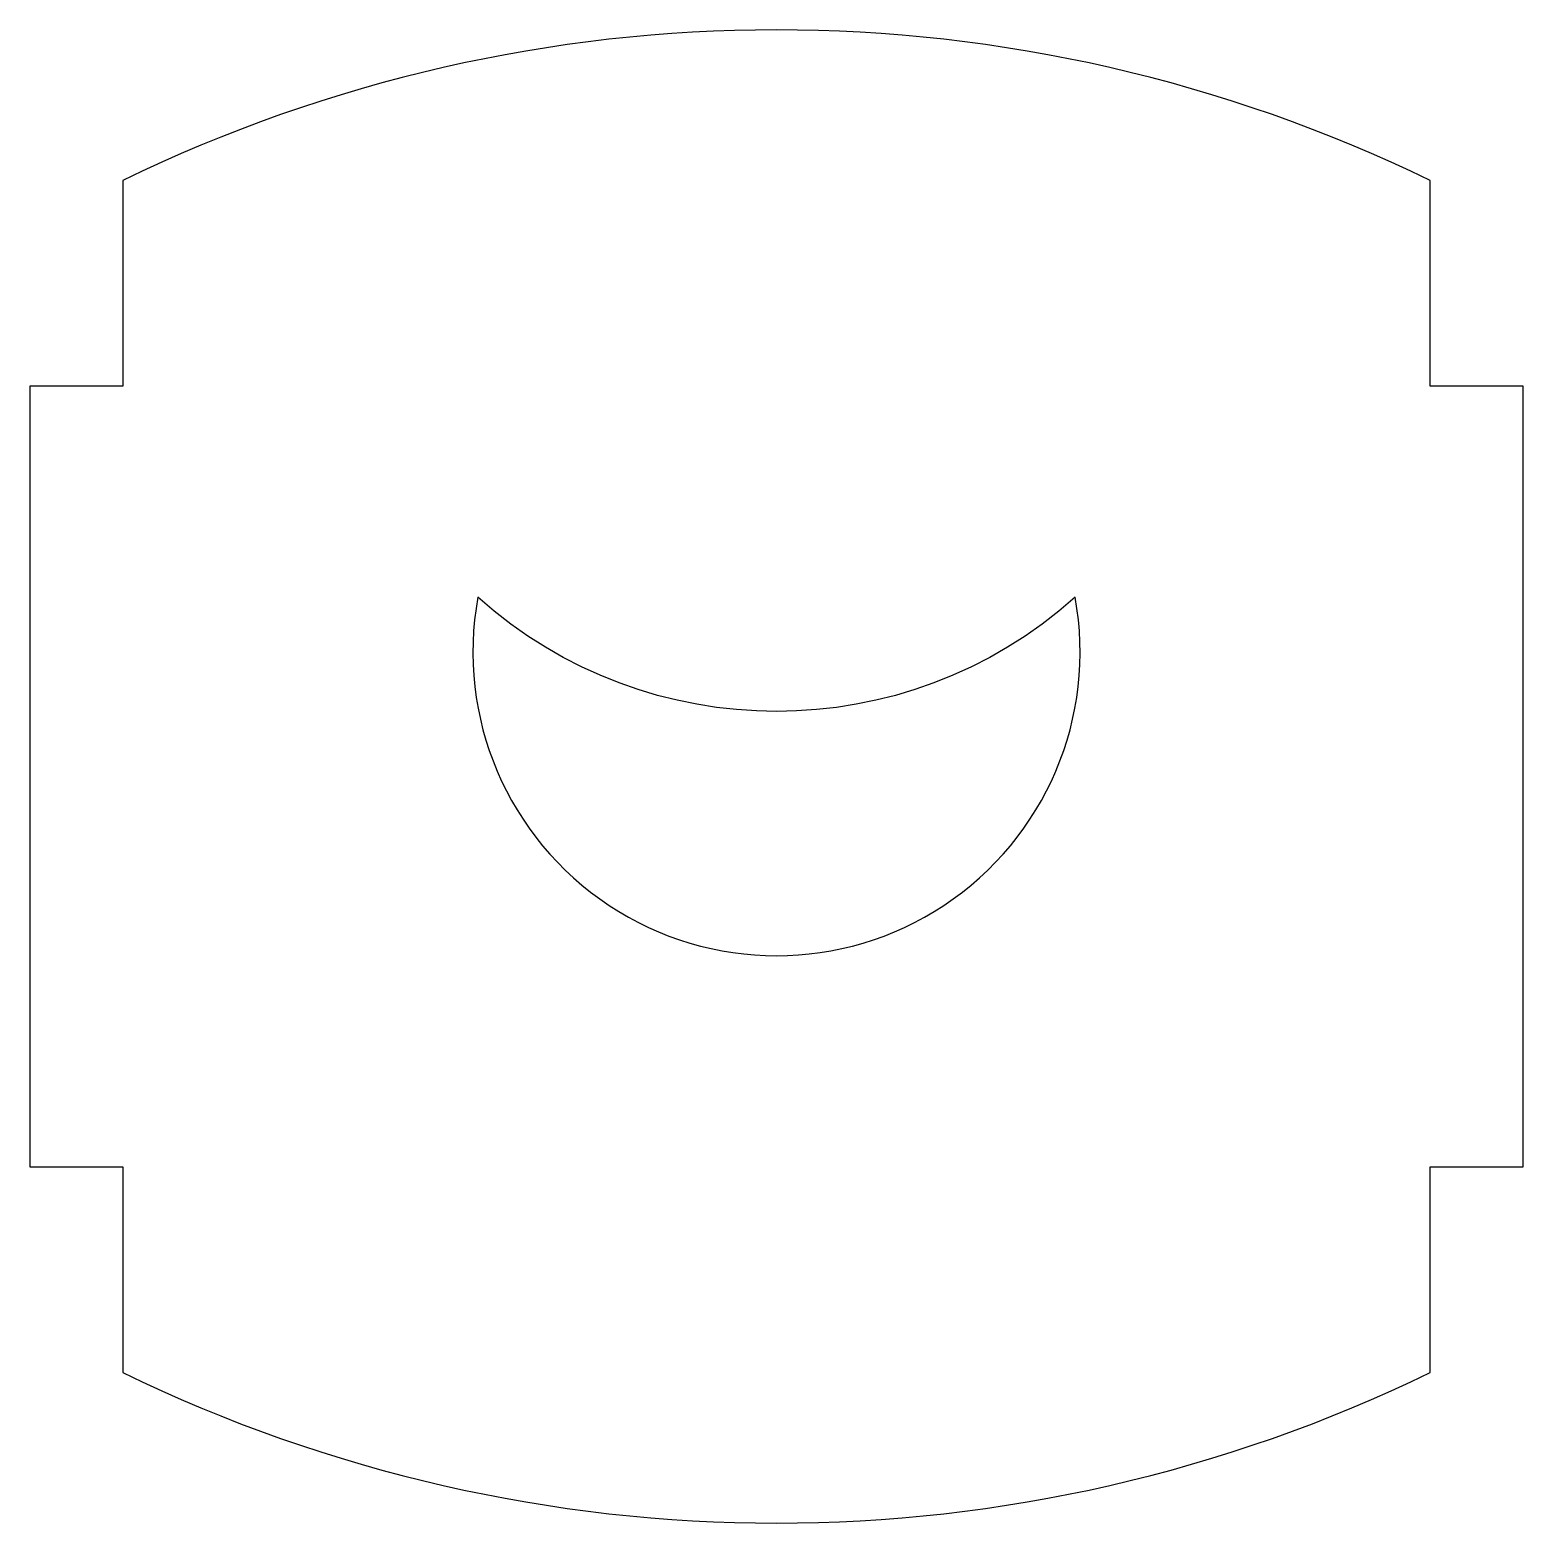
# Model space of a CAD drawing. Header units: millimetres. Extents: x -25 to 25, y -70.5 to -20.5.
import ezdxf

# ---------------------------------------------------------------- set-up
doc = ezdxf.new("R2010")
doc.units = ezdxf.units.MM
doc.layers.get('0').update_dxf_attribs({"linetype": 'CONTINUOUS'})

msp = doc.modelspace()

# ---------------------------------------------------------------- linework, layer by layer
for points in [[(-21.885, -32.423), (-25, -32.423), (-25, -58.568), (-21.885, -58.568), (-21.888, -65.451, 0.230495), (21.885, -65.451), (21.885, -58.568), (25, -58.568), (25, -32.423), (21.885, -32.423), (21.885, -25.541, 0.230495), (-21.888, -25.541)], [(-10, -39.496, 1.2), (10, -39.496, -0.381966)]]:
    msp.add_lwpolyline(points, format="xyb", close=True)

doc.saveas('drawing.dxf')
